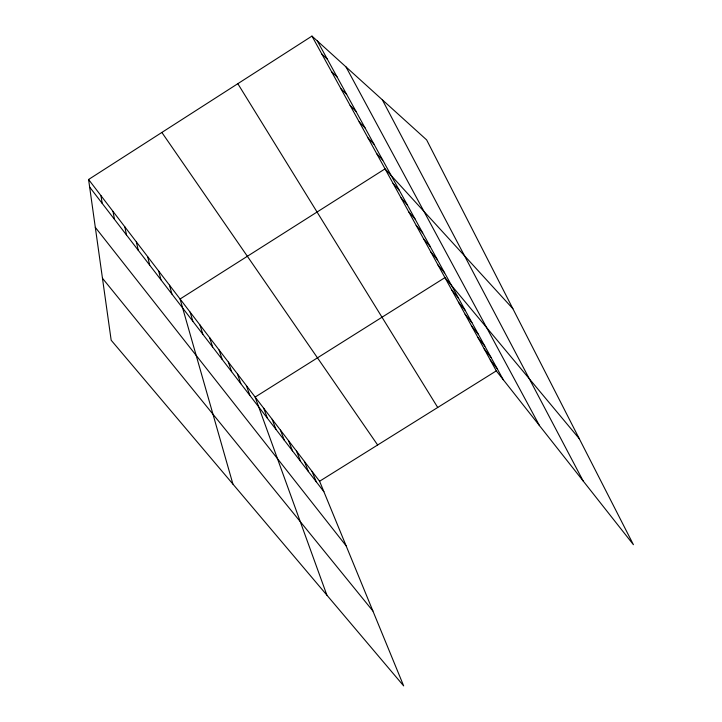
<?xml version="1.0" encoding="UTF-8"?>
<svg xmlns="http://www.w3.org/2000/svg" width="722" height="722" viewBox="0 0 722 722"><rect width="100%" height="100%" fill="white"/><g stroke="black" fill="none" stroke-linecap="round" stroke-linejoin="round"><path stroke-width="1.08" d="M88.58 179.489L319.593 481.249L403.67 685.9L111.17 340.224L88.58 179.489L311.958 36.1L426.63 139.887L633.42 544.695L496.303 370.882L311.958 36.1M319.593 481.249L496.303 370.882M321.841 54.042L327.337 59.186M331.488 71.568L337.111 76.983M340.919 88.698L346.65 94.374M350.143 105.448L355.982 111.368M359.159 121.819L365.097 127.975M367.985 137.839L374.005 144.21M376.613 153.515L382.723 160.094M512.873 308.709L385.061 168.849L180.076 299.007L232.917 484.101M393.084 183.424L399.347 190.382M400.945 197.702L407.28 204.84M408.643 211.69L415.051 218.992M416.197 225.408L422.668 232.863M423.597 238.847L430.122 246.455M430.853 252.023L437.433 259.776M437.965 264.947L444.599 272.835M579.279 438.705L444.951 277.618L255.146 397.064L326.895 595.172M451.791 290.054L458.524 298.186M458.515 302.256L465.284 310.505M465.103 314.223L471.917 322.59M102.461 278.25L372.904 611.002M471.574 325.974L478.424 334.448M477.928 337.517L484.805 346.082M484.164 348.843L491.077 357.498M490.283 359.962L497.232 368.716M95.304 227.349L346.118 545.814M89.636 187.052L323.871 491.673M161.863 132.442L377.642 444.996M237.818 83.689L437.722 407.47M317.337 40.964L503.27 379.727M346.018 66.929L539.505 425.646M382.317 99.78L583.177 481.005M312.039 471.385L316.245 481.754M304.35 461.34L308.474 471.656M296.525 451.115L300.569 461.367M288.547 440.7L292.509 450.889M280.434 430.095L284.306 440.212M272.158 419.292L275.939 429.328M263.738 408.282L267.411 418.246M246.392 385.638L249.866 395.421M237.475 373.978L240.832 383.671M228.378 362.101L231.618 371.686M219.1 349.98L222.214 359.466M209.633 337.616L212.62 346.993M199.976 325.008L202.837 334.259M190.13 312.139L192.846 321.263M169.499 285.19L171.908 294.034M158.687 271.075L160.934 279.766M147.649 256.644L149.716 265.173M136.359 241.897L138.245 250.254M124.816 226.816L126.503 234.993M113.011 211.402L114.5 219.38M100.936 195.626L102.217 203.405"/></g></svg>
